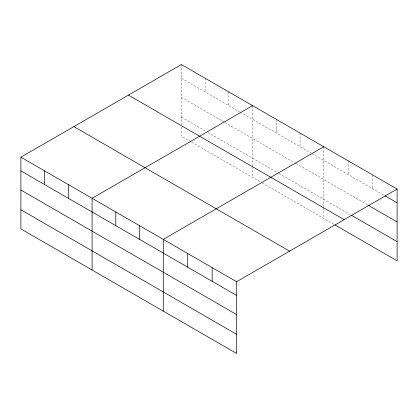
<?xml version="1.0" encoding="UTF-8"?>
<svg xmlns="http://www.w3.org/2000/svg" width="418" height="418" viewBox="0 0 418 418"><rect width="100%" height="100%" fill="white"/><g stroke="black" fill="none" stroke-linecap="round" stroke-linejoin="round"><path stroke-width="0.31" stroke-dasharray="2.09 1.57" d="M181.386 78.229L239.577 111.825M240.141 112.149L311.326 153.249M311.891 153.573L384.32 195.389M181.386 97.384L224.325 122.171M224.889 122.495L295.51 163.271M296.075 163.595L367.652 204.919M181.386 117.118L205.113 130.813M207.939 132.449L278.56 173.219M279.125 173.543L350.425 214.711M190.989 141.817L181.386 136.268L181.386 125.416M191.554 142.141L261.611 182.588M262.175 182.912L334.316 224.56M372.652 174.959L372.652 188.654M348.204 160.846L348.204 174.541M323.757 146.728L323.757 206.973M323.757 207.615L323.757 218.468M300.03 133.028L300.03 146.723M276.298 119.334L276.298 133.023M252.571 105.634L252.571 165.878M252.571 166.516L252.571 177.368M228.845 91.934L228.845 105.629M205.113 78.234L205.113 91.929M181.386 64.534L181.386 124.778"/><path stroke-width="0.63" d="M20.9 157.189L236.614 281.732L236.614 353.466L20.9 228.923L20.9 157.189L181.386 64.534L397.1 189.077L397.1 260.811L334.87 224.884M252.571 105.634L92.085 198.289L92.085 270.023M323.757 146.728L163.271 239.389L163.271 311.123M236.614 281.732L397.1 189.077M384.879 195.713L397.1 202.767M368.206 205.243L397.1 221.921M351.538 215.354L397.1 241.656M128.425 95.111L344.139 219.649M73.861 126.612L289.575 251.155M20.9 170.884L236.614 295.427M20.9 190.038L236.614 314.576M20.9 209.773L236.614 334.311M212.166 267.614L212.166 281.309M187.719 253.501L187.719 267.196M139.544 225.689L139.544 239.383M115.812 211.989L115.812 225.683M68.359 184.589L68.359 198.284M44.627 170.889L44.627 184.584"/></g></svg>
